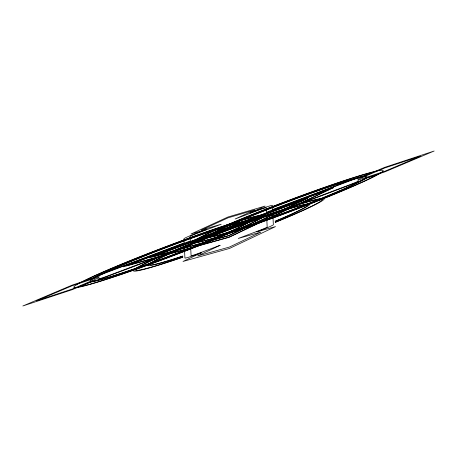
<?xml version="1.0" encoding="UTF-8"?>
<svg xmlns="http://www.w3.org/2000/svg" width="457" height="457" viewBox="0 0 457 457"><rect width="100%" height="100%" fill="white"/><g stroke="black" fill="none" stroke-linecap="round" stroke-linejoin="round"><path stroke-width="0.69" d="M182.726 256.051A84.402 4.564 -20.7 0 1 169.924 253.664A84.402 4.564 -20.7 0 1 287.373 209.409A84.402 4.564 -20.7 0 1 275.268 221.182M182.783 257.234A101.985 5.513 -20.7 0 1 155.174 258.719A101.985 5.513 -20.7 0 1 302.077 203.365A101.985 5.513 -20.7 0 1 275.325 222.365M303.814 199.84L228.843 235.492L153.158 256.611L303.814 199.84M307.532 198.315L228.854 235.726L149.428 257.885L307.532 198.315M329.828 189.152L228.923 237.132L127.057 265.551L329.828 189.152M333.547 187.621L228.934 237.366L123.327 266.831L333.547 187.621M201.543 252.658L182.989 261.461L229.483 248.459L275.531 226.592L256.805 231.836L258.993 231.008A15.384 0.834 -20.7 0 0 273.349 224.713L272.829 214.11L349.948 185.051A15.384 0.834 -20.7 0 0 364.298 178.756L384.903 171.855L434.15 151.016L384.685 167.365L364.16 175.962A15.384 0.834 -20.7 0 0 349.719 180.515L272.601 209.569L272.401 205.456A15.384 0.834 -20.7 0 0 257.965 210.003L250.048 212.991L265.1 206.073L227.934 217.024L191.066 233.967L206.244 229.494L198.327 232.476A15.384 0.834 -20.7 0 0 183.971 238.771L184.171 242.89L107.052 271.949A15.384 0.834 -20.7 0 0 92.702 278.244L72.097 285.145L22.85 305.984L72.315 289.635L92.84 281.038A15.384 0.834 -20.7 0 0 107.281 276.485L184.4 247.431L184.919 258.034A15.384 0.834 -20.7 0 0 199.355 253.481L201.543 252.658M220.046 245.306L197.601 255.96L229.414 247.06L260.924 232.099L238.268 238.44L258.976 230.636A8.792 0.474 -20.7 0 0 267.179 227.038L266.637 216.058L349.925 184.679A8.792 0.474 -20.7 0 0 358.128 181.081L358.077 180.087L384.874 171.232L420.44 156.18L384.714 167.987L358.042 179.275L357.991 178.287A8.792 0.474 -20.7 0 0 349.742 180.886L266.454 212.271L266.231 207.781A8.792 0.474 -20.7 0 0 257.982 210.38L235.155 218.983L254.817 209.946L227.974 217.858L201.348 230.094L221.171 224.25L198.344 232.853A8.792 0.474 -20.7 0 0 190.141 236.446L190.363 240.942L107.075 272.321A8.792 0.474 -20.7 0 0 98.872 275.919L98.923 276.913L72.126 285.768L36.56 300.82L72.286 289.013L98.958 277.725L99.009 278.713A8.792 0.474 -20.7 0 0 107.258 276.114L190.546 244.729L191.089 255.709A8.792 0.474 -20.7 0 0 199.338 253.109L220.046 245.306M90.475 282.112L79.855 286.602A99.786 5.398 -20.7 0 0 220.337 236.869A99.786 5.398 -20.7 0 0 229.797 224.09A99.786 5.398 -20.7 0 0 83.951 281.066L94.136 277.702A86.602 4.684 -20.7 0 1 221.548 227.763A86.602 4.684 -20.7 0 1 211.774 239.531A86.602 4.684 -20.7 0 1 90.475 282.112M372.866 172.209L362.727 176.499A86.602 4.684 -20.7 0 0 235.127 222.645A86.602 4.684 -20.7 0 0 245.677 226.752A86.602 4.684 -20.7 0 0 366.68 178.036L377.345 174.511A99.786 5.398 -20.7 0 1 237.172 230.528A99.786 5.398 -20.7 0 1 226.826 225.204A99.786 5.398 -20.7 0 1 372.866 172.209M275.32 222.222L275.274 221.337A86.602 4.684 -20.7 0 0 289.23 208.643A86.602 4.684 -20.7 0 0 168.062 254.303A86.602 4.684 -20.7 0 0 182.731 256.206L182.777 257.091A99.786 5.398 -20.7 0 1 157.002 258.091A99.786 5.398 -20.7 0 1 300.249 204.119A99.786 5.398 -20.7 0 1 275.32 222.222M248.471 225.661A84.402 4.564 -20.7 0 0 366.72 176.876A84.402 4.564 -20.7 0 0 248.06 217.361A84.402 4.564 -20.7 0 0 248.471 225.661M240.285 229.62A101.985 5.513 -20.7 0 0 383.172 170.678A101.985 5.513 -20.7 0 0 239.794 219.6A101.985 5.513 -20.7 0 0 240.285 229.62M121.83 274.257A101.985 5.513 -20.7 0 0 264.717 215.31A101.985 5.513 -20.7 0 0 121.339 264.232A101.985 5.513 -20.7 0 0 121.83 274.257M130.017 270.293A84.402 4.564 -20.7 0 0 248.265 221.508A84.402 4.564 -20.7 0 0 129.605 261.992A84.402 4.564 -20.7 0 0 130.017 270.293"/></g></svg>
